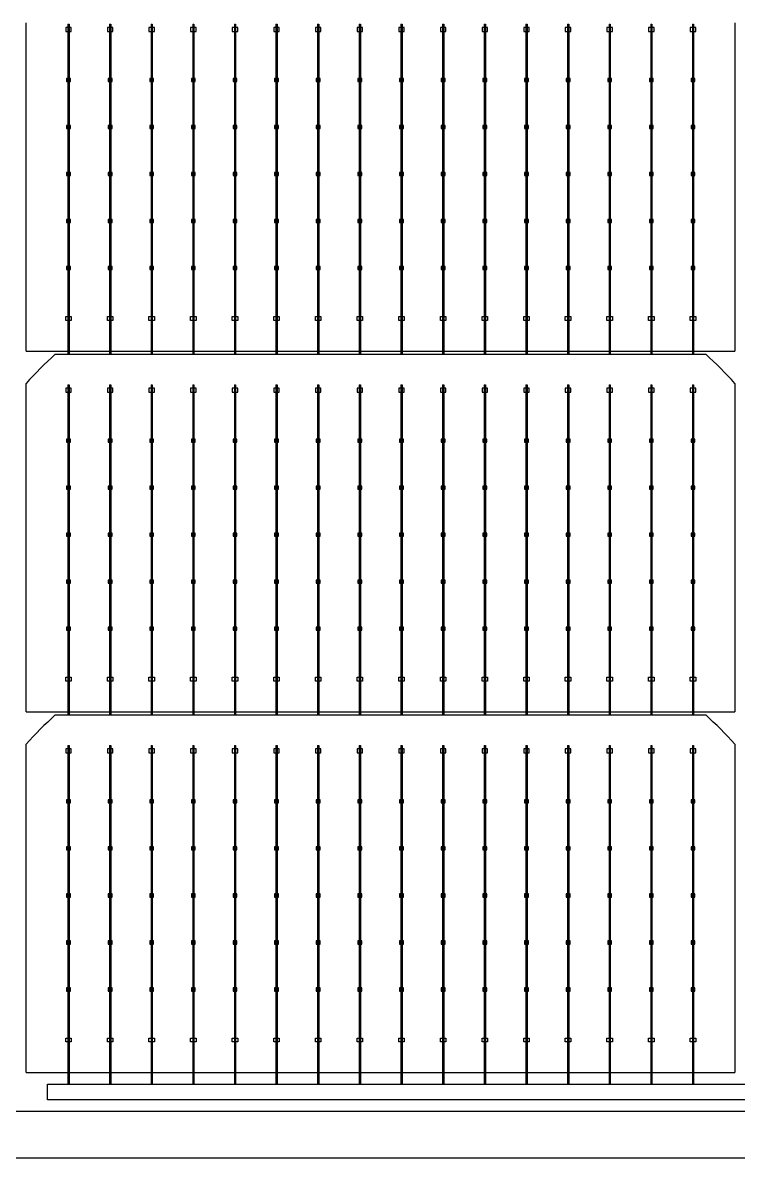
# Model space of a CAD drawing. Header units: millimetres. Extents: x 10297564 to 11610295, y -9287743 to -8409454.
# Drawn here: x 10400729 to 10403294, y -9107605 to -9103535 of the extents above; entities that cross this region are included whole.
import ezdxf

# ---------------------------------------------------------------- set-up
doc = ezdxf.new("R2010")
doc.units = ezdxf.units.MM
doc.header["$LTSCALE"] = 100

msp = doc.modelspace()

# ---------------------------------------------------------------- linework, layer by layer
for p, q in [((10400890.8, -9103540.5), (10400890.8, -9104723.3)), ((10400895.3, -9103540.5), (10400895.3, -9104723.3)), ((10401040, -9103540.5), (10401040, -9104723.3)), ((10401044.5, -9103540.5), (10401044.5, -9104723.3)), ((10401189.3, -9103540.5), (10401189.3, -9104723.3)), ((10401193.8, -9103540.5), (10401193.8, -9104723.3)), ((10401338.5, -9103540.5), (10401338.5, -9104723.3)), ((10401343, -9103540.5), (10401343, -9104723.3)), ((10401487.8, -9103540.5), (10401487.8, -9104723.3)), ((10401492.3, -9103540.5), (10401492.3, -9104723.3)), ((10401637, -9103540.5), (10401637, -9104723.3)), ((10401641.5, -9103540.5), (10401641.5, -9104723.3)), ((10401786.3, -9103540.5), (10401786.3, -9104723.3)), ((10401790.7, -9103540.5), (10401790.7, -9104723.3)), ((10401935.5, -9103540.5), (10401935.5, -9104723.3)), ((10401940, -9103540.5), (10401940, -9104723.3)), ((10402084.8, -9103540.5), (10402084.8, -9104723.3)), ((10402089.2, -9103540.5), (10402089.2, -9104723.3)), ((10402234, -9103540.5), (10402234, -9104723.3)), ((10402238.5, -9103540.5), (10402238.5, -9104723.3)), ((10402383.3, -9103540.5), (10402383.3, -9104723.3)), ((10402387.7, -9103540.5), (10402387.7, -9104723.3)), ((10402532.5, -9103540.5), (10402532.5, -9104723.3)), ((10402537, -9103540.5), (10402537, -9104723.3)), ((10402681.8, -9103540.5), (10402681.8, -9104723.3)), ((10402686.2, -9103540.5), (10402686.2, -9104723.3)), ((10402831, -9103540.5), (10402831, -9104723.3)), ((10402835.5, -9103540.5), (10402835.5, -9104723.3)), ((10402980.3, -9103540.5), (10402980.3, -9104723.3)), ((10402984.7, -9103540.5), (10402984.7, -9104723.3)), ((10403129.5, -9103540.5), (10403129.5, -9104723.3)), ((10403134, -9103540.5), (10403134, -9104723.3)), ((10400741, -9104712.1), (10403282.4, -9104712.1)), ((10400890.8, -9104833.1), (10400890.8, -9106016)), ((10400895.3, -9104833.1), (10400895.3, -9106016)), ((10401040, -9104833.1), (10401040, -9106016)), ((10401044.5, -9104833.1), (10401044.5, -9106016)), ((10401189.3, -9104833.1), (10401189.3, -9106016)), ((10401193.8, -9104833.1), (10401193.8, -9106016)), ((10401338.5, -9104833.1), (10401338.5, -9106016)), ((10401343, -9104833.1), (10401343, -9106016)), ((10401487.8, -9104833.1), (10401487.8, -9106016)), ((10401492.3, -9104833.1), (10401492.3, -9106016)), ((10401637, -9104833.1), (10401637, -9106016)), ((10401641.5, -9104833.1), (10401641.5, -9106016)), ((10401786.3, -9104833.1), (10401786.3, -9106016)), ((10401790.7, -9104833.1), (10401790.7, -9106016)), ((10401935.5, -9104833.1), (10401935.5, -9106016)), ((10401940, -9104833.1), (10401940, -9106016)), ((10402084.8, -9104833.1), (10402084.8, -9106016)), ((10402089.2, -9104833.1), (10402089.2, -9106016)), ((10402234, -9104833.1), (10402234, -9106016)), ((10402238.5, -9104833.1), (10402238.5, -9106016)), ((10402383.3, -9104833.1), (10402383.3, -9106016)), ((10402387.7, -9104833.1), (10402387.7, -9106016)), ((10402532.5, -9104833.1), (10402532.5, -9106016)), ((10402537, -9104833.1), (10402537, -9106016)), ((10402681.8, -9104833.1), (10402681.8, -9106016)), ((10402686.2, -9104833.1), (10402686.2, -9106016)), ((10402831, -9104833.1), (10402831, -9106016)), ((10402835.5, -9104833.1), (10402835.5, -9106016)), ((10402980.3, -9104833.1), (10402980.3, -9106016)), ((10402984.7, -9104833.1), (10402984.7, -9106016)), ((10403129.5, -9104833.1), (10403129.5, -9106016)), ((10403134, -9104833.1), (10403134, -9106016)), ((10400741, -9106004.8), (10403282.4, -9106004.8)), ((10400890.8, -9106125.8), (10400890.8, -9107339.3)), ((10400895.3, -9106125.8), (10400895.3, -9107339.3)), ((10401040, -9106125.8), (10401040, -9107339.3)), ((10401044.5, -9106125.8), (10401044.5, -9107339.3)), ((10401189.3, -9106125.8), (10401189.3, -9107339.3)), ((10401193.8, -9106125.8), (10401193.8, -9107339.3)), ((10401338.5, -9106125.8), (10401338.5, -9107339.3)), ((10401343, -9106125.8), (10401343, -9107339.3)), ((10401487.8, -9106125.8), (10401487.8, -9107339.3)), ((10401492.3, -9106125.8), (10401492.3, -9107339.3)), ((10401637, -9106125.8), (10401637, -9107339.3)), ((10401641.5, -9106125.8), (10401641.5, -9107339.3)), ((10401786.3, -9106125.8), (10401786.3, -9107339.3)), ((10401790.7, -9106125.8), (10401790.7, -9107339.3)), ((10401935.5, -9106125.8), (10401935.5, -9107339.3)), ((10401940, -9106125.8), (10401940, -9107339.3)), ((10402084.8, -9106125.8), (10402084.8, -9107339.3)), ((10402089.2, -9106125.8), (10402089.2, -9107339.3)), ((10402234, -9106125.8), (10402234, -9107339.3)), ((10402238.5, -9106125.8), (10402238.5, -9107339.3)), ((10402383.3, -9106125.8), (10402383.3, -9107339.3)), ((10402387.7, -9106125.8), (10402387.7, -9107339.3)), ((10402532.5, -9106125.8), (10402532.5, -9107339.3)), ((10402537, -9106125.8), (10402537, -9107339.3)), ((10402681.8, -9106125.8), (10402681.8, -9107339.3)), ((10402686.2, -9106125.8), (10402686.2, -9107339.3)), ((10402831, -9106125.8), (10402831, -9107339.3)), ((10402835.5, -9106125.8), (10402835.5, -9107339.3)), ((10402980.3, -9106125.8), (10402980.3, -9107339.3)), ((10402984.7, -9106125.8), (10402984.7, -9107339.3)), ((10403129.5, -9106125.8), (10403129.5, -9107339.3)), ((10403134, -9106125.8), (10403134, -9107339.3)), ((10400741, -9107297.4), (10403282.4, -9107297.4))]:
    msp.add_line(p, q)
for points in [[(10390262.3, -9073235.9), (10406065.8, -9073235.9), (10406065.8, -9107604.7), (10390262.3, -9107604.7)], [(10390429.7, -9073403.3), (10405898.4, -9073403.3), (10405898.4, -9107437.3), (10390429.7, -9107437.3)], [(10400902.8, -9103566.5), (10400902.8, -9103552.6), (10400883.3, -9103552.6), (10400883.3, -9103566.5)], [(10401052, -9103566.5), (10401052, -9103552.6), (10401032.5, -9103552.6), (10401032.5, -9103566.5)], [(10401201.3, -9103566.5), (10401201.3, -9103552.6), (10401181.8, -9103552.6), (10401181.8, -9103566.5)], [(10401350.5, -9103566.5), (10401350.5, -9103552.6), (10401331, -9103552.6), (10401331, -9103566.5)], [(10401499.8, -9103566.5), (10401499.8, -9103552.6), (10401480.3, -9103552.6), (10401480.3, -9103566.5)], [(10401649, -9103566.5), (10401649, -9103552.6), (10401629.5, -9103552.6), (10401629.5, -9103566.5)], [(10401798.3, -9103566.5), (10401798.3, -9103552.6), (10401778.8, -9103552.6), (10401778.8, -9103566.5)], [(10401947.5, -9103566.5), (10401947.5, -9103552.6), (10401928, -9103552.6), (10401928, -9103566.5)], [(10402096.8, -9103566.5), (10402096.8, -9103552.6), (10402077.2, -9103552.6), (10402077.2, -9103566.5)], [(10402246, -9103566.5), (10402246, -9103552.6), (10402226.5, -9103552.6), (10402226.5, -9103566.5)], [(10402395.3, -9103566.5), (10402395.3, -9103552.6), (10402375.7, -9103552.6), (10402375.7, -9103566.5)], [(10402544.5, -9103566.5), (10402544.5, -9103552.6), (10402525, -9103552.6), (10402525, -9103566.5)], [(10402693.8, -9103566.5), (10402693.8, -9103552.6), (10402674.2, -9103552.6), (10402674.2, -9103566.5)], [(10402843, -9103566.5), (10402843, -9103552.6), (10402823.5, -9103552.6), (10402823.5, -9103566.5)], [(10402992.3, -9103566.5), (10402992.3, -9103552.6), (10402972.7, -9103552.6), (10402972.7, -9103566.5)], [(10403141.5, -9103566.5), (10403141.5, -9103552.6), (10403122, -9103552.6), (10403122, -9103566.5)], [(10400886.1, -9103746.1), (10400900, -9103746.1), (10400900, -9103734.9), (10400886.1, -9103734.9)], [(10401035.3, -9103746.1), (10401049.3, -9103746.1), (10401049.3, -9103734.9), (10401035.3, -9103734.9)], [(10401184.6, -9103746.1), (10401198.5, -9103746.1), (10401198.5, -9103734.9), (10401184.6, -9103734.9)], [(10401333.8, -9103746.1), (10401347.7, -9103746.1), (10401347.7, -9103734.9), (10401333.8, -9103734.9)], [(10401483, -9103746.1), (10401497, -9103746.1), (10401497, -9103734.9), (10401483, -9103734.9)], [(10401632.3, -9103746.1), (10401646.2, -9103746.1), (10401646.2, -9103734.9), (10401632.3, -9103734.9)], [(10401781.5, -9103746.1), (10401795.5, -9103746.1), (10401795.5, -9103734.9), (10401781.5, -9103734.9)], [(10401930.8, -9103746.1), (10401944.7, -9103746.1), (10401944.7, -9103734.9), (10401930.8, -9103734.9)], [(10402080, -9103746.1), (10402094, -9103746.1), (10402094, -9103734.9), (10402080, -9103734.9)], [(10402229.3, -9103746.1), (10402243.2, -9103746.1), (10402243.2, -9103734.9), (10402229.3, -9103734.9)], [(10402378.5, -9103746.1), (10402392.5, -9103746.1), (10402392.5, -9103734.9), (10402378.5, -9103734.9)], [(10402527.8, -9103746.1), (10402541.7, -9103746.1), (10402541.7, -9103734.9), (10402527.8, -9103734.9)], [(10402677, -9103746.1), (10402691, -9103746.1), (10402691, -9103734.9), (10402677, -9103734.9)], [(10402826.3, -9103746.1), (10402840.2, -9103746.1), (10402840.2, -9103734.9), (10402826.3, -9103734.9)], [(10402975.5, -9103746.1), (10402989.5, -9103746.1), (10402989.5, -9103734.9), (10402975.5, -9103734.9)], [(10403124.8, -9103746.1), (10403138.7, -9103746.1), (10403138.7, -9103734.9), (10403124.8, -9103734.9)], [(10400886.1, -9103914.5), (10400900, -9103914.5), (10400900, -9103903.4), (10400886.1, -9103903.4)], [(10401035.3, -9103914.5), (10401049.3, -9103914.5), (10401049.3, -9103903.4), (10401035.3, -9103903.4)], [(10401184.6, -9103914.5), (10401198.5, -9103914.5), (10401198.5, -9103903.4), (10401184.6, -9103903.4)], [(10401333.8, -9103914.5), (10401347.7, -9103914.5), (10401347.7, -9103903.4), (10401333.8, -9103903.4)], [(10401483, -9103914.5), (10401497, -9103914.5), (10401497, -9103903.4), (10401483, -9103903.4)], [(10401632.3, -9103914.5), (10401646.2, -9103914.5), (10401646.2, -9103903.4), (10401632.3, -9103903.4)], [(10401781.5, -9103914.5), (10401795.5, -9103914.5), (10401795.5, -9103903.4), (10401781.5, -9103903.4)], [(10401930.8, -9103914.5), (10401944.7, -9103914.5), (10401944.7, -9103903.4), (10401930.8, -9103903.4)], [(10402080, -9103914.5), (10402094, -9103914.5), (10402094, -9103903.4), (10402080, -9103903.4)], [(10402229.3, -9103914.5), (10402243.2, -9103914.5), (10402243.2, -9103903.4), (10402229.3, -9103903.4)], [(10402378.5, -9103914.5), (10402392.5, -9103914.5), (10402392.5, -9103903.4), (10402378.5, -9103903.4)], [(10402527.8, -9103914.5), (10402541.7, -9103914.5), (10402541.7, -9103903.4), (10402527.8, -9103903.4)], [(10402677, -9103914.5), (10402691, -9103914.5), (10402691, -9103903.4), (10402677, -9103903.4)], [(10402826.3, -9103914.5), (10402840.2, -9103914.5), (10402840.2, -9103903.4), (10402826.3, -9103903.4)], [(10402975.5, -9103914.5), (10402989.5, -9103914.5), (10402989.5, -9103903.4), (10402975.5, -9103903.4)], [(10403124.8, -9103914.5), (10403138.7, -9103914.5), (10403138.7, -9103903.4), (10403124.8, -9103903.4)], [(10400886.1, -9104083), (10400900, -9104083), (10400900, -9104071.9), (10400886.1, -9104071.9)], [(10401035.3, -9104083), (10401049.3, -9104083), (10401049.3, -9104071.9), (10401035.3, -9104071.9)], [(10401184.6, -9104083), (10401198.5, -9104083), (10401198.5, -9104071.9), (10401184.6, -9104071.9)], [(10401333.8, -9104083), (10401347.7, -9104083), (10401347.7, -9104071.9), (10401333.8, -9104071.9)], [(10401483, -9104083), (10401497, -9104083), (10401497, -9104071.9), (10401483, -9104071.9)], [(10401632.3, -9104083), (10401646.2, -9104083), (10401646.2, -9104071.9), (10401632.3, -9104071.9)], [(10401781.5, -9104083), (10401795.5, -9104083), (10401795.5, -9104071.9), (10401781.5, -9104071.9)], [(10401930.8, -9104083), (10401944.7, -9104083), (10401944.7, -9104071.9), (10401930.8, -9104071.9)], [(10402080, -9104083), (10402094, -9104083), (10402094, -9104071.9), (10402080, -9104071.9)], [(10402229.3, -9104083), (10402243.2, -9104083), (10402243.2, -9104071.9), (10402229.3, -9104071.9)], [(10402378.5, -9104083), (10402392.5, -9104083), (10402392.5, -9104071.9), (10402378.5, -9104071.9)], [(10402527.8, -9104083), (10402541.7, -9104083), (10402541.7, -9104071.9), (10402527.8, -9104071.9)], [(10402677, -9104083), (10402691, -9104083), (10402691, -9104071.9), (10402677, -9104071.9)], [(10402826.3, -9104083), (10402840.2, -9104083), (10402840.2, -9104071.9), (10402826.3, -9104071.9)], [(10402975.5, -9104083), (10402989.5, -9104083), (10402989.5, -9104071.9), (10402975.5, -9104071.9)], [(10403124.8, -9104083), (10403138.7, -9104083), (10403138.7, -9104071.9), (10403124.8, -9104071.9)], [(10400886.1, -9104251.5), (10400900, -9104251.5), (10400900, -9104240.4), (10400886.1, -9104240.4)], [(10401035.3, -9104251.5), (10401049.3, -9104251.5), (10401049.3, -9104240.4), (10401035.3, -9104240.4)], [(10401184.6, -9104251.5), (10401198.5, -9104251.5), (10401198.5, -9104240.4), (10401184.6, -9104240.4)], [(10401333.8, -9104251.5), (10401347.7, -9104251.5), (10401347.7, -9104240.4), (10401333.8, -9104240.4)], [(10401483, -9104251.5), (10401497, -9104251.5), (10401497, -9104240.4), (10401483, -9104240.4)], [(10401632.3, -9104251.5), (10401646.2, -9104251.5), (10401646.2, -9104240.4), (10401632.3, -9104240.4)], [(10401781.5, -9104251.5), (10401795.5, -9104251.5), (10401795.5, -9104240.4), (10401781.5, -9104240.4)], [(10401930.8, -9104251.5), (10401944.7, -9104251.5), (10401944.7, -9104240.4), (10401930.8, -9104240.4)], [(10402080, -9104251.5), (10402094, -9104251.5), (10402094, -9104240.4), (10402080, -9104240.4)], [(10402229.3, -9104251.5), (10402243.2, -9104251.5), (10402243.2, -9104240.4), (10402229.3, -9104240.4)], [(10402378.5, -9104251.5), (10402392.5, -9104251.5), (10402392.5, -9104240.4), (10402378.5, -9104240.4)], [(10402527.8, -9104251.5), (10402541.7, -9104251.5), (10402541.7, -9104240.4), (10402527.8, -9104240.4)], [(10402677, -9104251.5), (10402691, -9104251.5), (10402691, -9104240.4), (10402677, -9104240.4)], [(10402826.3, -9104251.5), (10402840.2, -9104251.5), (10402840.2, -9104240.4), (10402826.3, -9104240.4)], [(10402975.5, -9104251.5), (10402989.5, -9104251.5), (10402989.5, -9104240.4), (10402975.5, -9104240.4)], [(10403124.8, -9104251.5), (10403138.7, -9104251.5), (10403138.7, -9104240.4), (10403124.8, -9104240.4)], [(10400886.1, -9104420), (10400900, -9104420), (10400900, -9104408.9), (10400886.1, -9104408.9)], [(10401035.3, -9104420), (10401049.3, -9104420), (10401049.3, -9104408.9), (10401035.3, -9104408.9)], [(10401184.6, -9104420), (10401198.5, -9104420), (10401198.5, -9104408.9), (10401184.6, -9104408.9)], [(10401333.8, -9104420), (10401347.7, -9104420), (10401347.7, -9104408.9), (10401333.8, -9104408.9)], [(10401483, -9104420), (10401497, -9104420), (10401497, -9104408.9), (10401483, -9104408.9)], [(10401632.3, -9104420), (10401646.2, -9104420), (10401646.2, -9104408.9), (10401632.3, -9104408.9)], [(10401781.5, -9104420), (10401795.5, -9104420), (10401795.5, -9104408.9), (10401781.5, -9104408.9)], [(10401930.8, -9104420), (10401944.7, -9104420), (10401944.7, -9104408.9), (10401930.8, -9104408.9)], [(10402080, -9104420), (10402094, -9104420), (10402094, -9104408.9), (10402080, -9104408.9)], [(10402229.3, -9104420), (10402243.2, -9104420), (10402243.2, -9104408.9), (10402229.3, -9104408.9)], [(10402378.5, -9104420), (10402392.5, -9104420), (10402392.5, -9104408.9), (10402378.5, -9104408.9)], [(10402527.8, -9104420), (10402541.7, -9104420), (10402541.7, -9104408.9), (10402527.8, -9104408.9)], [(10402677, -9104420), (10402691, -9104420), (10402691, -9104408.9), (10402677, -9104408.9)], [(10402826.3, -9104420), (10402840.2, -9104420), (10402840.2, -9104408.9), (10402826.3, -9104408.9)], [(10402975.5, -9104420), (10402989.5, -9104420), (10402989.5, -9104408.9), (10402975.5, -9104408.9)], [(10403124.8, -9104420), (10403138.7, -9104420), (10403138.7, -9104408.9), (10403124.8, -9104408.9)], [(10400902.8, -9104588.4), (10400902.8, -9104602.3), (10400883.3, -9104602.3), (10400883.3, -9104588.4)], [(10401052, -9104588.4), (10401052, -9104602.3), (10401032.5, -9104602.3), (10401032.5, -9104588.4)], [(10401201.3, -9104588.4), (10401201.3, -9104602.3), (10401181.8, -9104602.3), (10401181.8, -9104588.4)], [(10401350.5, -9104588.4), (10401350.5, -9104602.3), (10401331, -9104602.3), (10401331, -9104588.4)], [(10401499.8, -9104588.4), (10401499.8, -9104602.3), (10401480.3, -9104602.3), (10401480.3, -9104588.4)], [(10401649, -9104588.4), (10401649, -9104602.3), (10401629.5, -9104602.3), (10401629.5, -9104588.4)], [(10401798.3, -9104588.4), (10401798.3, -9104602.3), (10401778.8, -9104602.3), (10401778.8, -9104588.4)], [(10401947.5, -9104588.4), (10401947.5, -9104602.3), (10401928, -9104602.3), (10401928, -9104588.4)], [(10402096.8, -9104588.4), (10402096.8, -9104602.3), (10402077.2, -9104602.3), (10402077.2, -9104588.4)], [(10402246, -9104588.4), (10402246, -9104602.3), (10402226.5, -9104602.3), (10402226.5, -9104588.4)], [(10402395.3, -9104588.4), (10402395.3, -9104602.3), (10402375.7, -9104602.3), (10402375.7, -9104588.4)], [(10402544.5, -9104588.4), (10402544.5, -9104602.3), (10402525, -9104602.3), (10402525, -9104588.4)], [(10402693.8, -9104588.4), (10402693.8, -9104602.3), (10402674.2, -9104602.3), (10402674.2, -9104588.4)], [(10402843, -9104588.4), (10402843, -9104602.3), (10402823.5, -9104602.3), (10402823.5, -9104588.4)], [(10402992.3, -9104588.4), (10402992.3, -9104602.3), (10402972.7, -9104602.3), (10402972.7, -9104588.4)], [(10403141.5, -9104588.4), (10403141.5, -9104602.3), (10403122, -9104602.3), (10403122, -9104588.4)], [(10400902.8, -9104859.2), (10400902.8, -9104845.3), (10400883.3, -9104845.3), (10400883.3, -9104859.2)], [(10401052, -9104859.2), (10401052, -9104845.3), (10401032.5, -9104845.3), (10401032.5, -9104859.2)], [(10401201.3, -9104859.2), (10401201.3, -9104845.3), (10401181.8, -9104845.3), (10401181.8, -9104859.2)], [(10401350.5, -9104859.2), (10401350.5, -9104845.3), (10401331, -9104845.3), (10401331, -9104859.2)], [(10401499.8, -9104859.2), (10401499.8, -9104845.3), (10401480.3, -9104845.3), (10401480.3, -9104859.2)], [(10401649, -9104859.2), (10401649, -9104845.3), (10401629.5, -9104845.3), (10401629.5, -9104859.2)], [(10401798.3, -9104859.2), (10401798.3, -9104845.3), (10401778.8, -9104845.3), (10401778.8, -9104859.2)], [(10401947.5, -9104859.2), (10401947.5, -9104845.3), (10401928, -9104845.3), (10401928, -9104859.2)], [(10402096.8, -9104859.2), (10402096.8, -9104845.3), (10402077.2, -9104845.3), (10402077.2, -9104859.2)], [(10402246, -9104859.2), (10402246, -9104845.3), (10402226.5, -9104845.3), (10402226.5, -9104859.2)], [(10402395.3, -9104859.2), (10402395.3, -9104845.3), (10402375.7, -9104845.3), (10402375.7, -9104859.2)], [(10402544.5, -9104859.2), (10402544.5, -9104845.3), (10402525, -9104845.3), (10402525, -9104859.2)], [(10402693.8, -9104859.2), (10402693.8, -9104845.3), (10402674.2, -9104845.3), (10402674.2, -9104859.2)], [(10402843, -9104859.2), (10402843, -9104845.3), (10402823.5, -9104845.3), (10402823.5, -9104859.2)], [(10402992.3, -9104859.2), (10402992.3, -9104845.3), (10402972.7, -9104845.3), (10402972.7, -9104859.2)], [(10403141.5, -9104859.2), (10403141.5, -9104845.3), (10403122, -9104845.3), (10403122, -9104859.2)], [(10400886.1, -9105038.7), (10400900, -9105038.7), (10400900, -9105027.6), (10400886.1, -9105027.6)], [(10401035.3, -9105038.7), (10401049.3, -9105038.7), (10401049.3, -9105027.6), (10401035.3, -9105027.6)], [(10401184.6, -9105038.7), (10401198.5, -9105038.7), (10401198.5, -9105027.6), (10401184.6, -9105027.6)], [(10401333.8, -9105038.7), (10401347.7, -9105038.7), (10401347.7, -9105027.6), (10401333.8, -9105027.6)], [(10401483, -9105038.7), (10401497, -9105038.7), (10401497, -9105027.6), (10401483, -9105027.6)], [(10401632.3, -9105038.7), (10401646.2, -9105038.7), (10401646.2, -9105027.6), (10401632.3, -9105027.6)], [(10401781.5, -9105038.7), (10401795.5, -9105038.7), (10401795.5, -9105027.6), (10401781.5, -9105027.6)], [(10401930.8, -9105038.7), (10401944.7, -9105038.7), (10401944.7, -9105027.6), (10401930.8, -9105027.6)], [(10402080, -9105038.7), (10402094, -9105038.7), (10402094, -9105027.6), (10402080, -9105027.6)], [(10402229.3, -9105038.7), (10402243.2, -9105038.7), (10402243.2, -9105027.6), (10402229.3, -9105027.6)], [(10402378.5, -9105038.7), (10402392.5, -9105038.7), (10402392.5, -9105027.6), (10402378.5, -9105027.6)], [(10402527.8, -9105038.7), (10402541.7, -9105038.7), (10402541.7, -9105027.6), (10402527.8, -9105027.6)], [(10402677, -9105038.7), (10402691, -9105038.7), (10402691, -9105027.6), (10402677, -9105027.6)], [(10402826.3, -9105038.7), (10402840.2, -9105038.7), (10402840.2, -9105027.6), (10402826.3, -9105027.6)], [(10402975.5, -9105038.7), (10402989.5, -9105038.7), (10402989.5, -9105027.6), (10402975.5, -9105027.6)], [(10403124.8, -9105038.7), (10403138.7, -9105038.7), (10403138.7, -9105027.6), (10403124.8, -9105027.6)], [(10400886.1, -9105207.2), (10400900, -9105207.2), (10400900, -9105196.1), (10400886.1, -9105196.1)], [(10401035.3, -9105207.2), (10401049.3, -9105207.2), (10401049.3, -9105196.1), (10401035.3, -9105196.1)], [(10401184.6, -9105207.2), (10401198.5, -9105207.2), (10401198.5, -9105196.1), (10401184.6, -9105196.1)], [(10401333.8, -9105207.2), (10401347.7, -9105207.2), (10401347.7, -9105196.1), (10401333.8, -9105196.1)], [(10401483, -9105207.2), (10401497, -9105207.2), (10401497, -9105196.1), (10401483, -9105196.1)], [(10401632.3, -9105207.2), (10401646.2, -9105207.2), (10401646.2, -9105196.1), (10401632.3, -9105196.1)], [(10401781.5, -9105207.2), (10401795.5, -9105207.2), (10401795.5, -9105196.1), (10401781.5, -9105196.1)], [(10401930.8, -9105207.2), (10401944.7, -9105207.2), (10401944.7, -9105196.1), (10401930.8, -9105196.1)], [(10402080, -9105207.2), (10402094, -9105207.2), (10402094, -9105196.1), (10402080, -9105196.1)], [(10402229.3, -9105207.2), (10402243.2, -9105207.2), (10402243.2, -9105196.1), (10402229.3, -9105196.1)], [(10402378.5, -9105207.2), (10402392.5, -9105207.2), (10402392.5, -9105196.1), (10402378.5, -9105196.1)], [(10402527.8, -9105207.2), (10402541.7, -9105207.2), (10402541.7, -9105196.1), (10402527.8, -9105196.1)], [(10402677, -9105207.2), (10402691, -9105207.2), (10402691, -9105196.1), (10402677, -9105196.1)], [(10402826.3, -9105207.2), (10402840.2, -9105207.2), (10402840.2, -9105196.1), (10402826.3, -9105196.1)], [(10402975.5, -9105207.2), (10402989.5, -9105207.2), (10402989.5, -9105196.1), (10402975.5, -9105196.1)], [(10403124.8, -9105207.2), (10403138.7, -9105207.2), (10403138.7, -9105196.1), (10403124.8, -9105196.1)], [(10400886.1, -9105375.7), (10400900, -9105375.7), (10400900, -9105364.6), (10400886.1, -9105364.6)], [(10401035.3, -9105375.7), (10401049.3, -9105375.7), (10401049.3, -9105364.6), (10401035.3, -9105364.6)], [(10401184.6, -9105375.7), (10401198.5, -9105375.7), (10401198.5, -9105364.6), (10401184.6, -9105364.6)], [(10401333.8, -9105375.7), (10401347.7, -9105375.7), (10401347.7, -9105364.6), (10401333.8, -9105364.6)], [(10401483, -9105375.7), (10401497, -9105375.7), (10401497, -9105364.6), (10401483, -9105364.6)], [(10401632.3, -9105375.7), (10401646.2, -9105375.7), (10401646.2, -9105364.6), (10401632.3, -9105364.6)], [(10401781.5, -9105375.7), (10401795.5, -9105375.7), (10401795.5, -9105364.6), (10401781.5, -9105364.6)], [(10401930.8, -9105375.7), (10401944.7, -9105375.7), (10401944.7, -9105364.6), (10401930.8, -9105364.6)], [(10402080, -9105375.7), (10402094, -9105375.7), (10402094, -9105364.6), (10402080, -9105364.6)], [(10402229.3, -9105375.7), (10402243.2, -9105375.7), (10402243.2, -9105364.6), (10402229.3, -9105364.6)], [(10402378.5, -9105375.7), (10402392.5, -9105375.7), (10402392.5, -9105364.6), (10402378.5, -9105364.6)], [(10402527.8, -9105375.7), (10402541.7, -9105375.7), (10402541.7, -9105364.6), (10402527.8, -9105364.6)], [(10402677, -9105375.7), (10402691, -9105375.7), (10402691, -9105364.6), (10402677, -9105364.6)], [(10402826.3, -9105375.7), (10402840.2, -9105375.7), (10402840.2, -9105364.6), (10402826.3, -9105364.6)], [(10402975.5, -9105375.7), (10402989.5, -9105375.7), (10402989.5, -9105364.6), (10402975.5, -9105364.6)], [(10403124.8, -9105375.7), (10403138.7, -9105375.7), (10403138.7, -9105364.6), (10403124.8, -9105364.6)], [(10400886.1, -9105544.2), (10400900, -9105544.2), (10400900, -9105533), (10400886.1, -9105533)], [(10401035.3, -9105544.2), (10401049.3, -9105544.2), (10401049.3, -9105533), (10401035.3, -9105533)], [(10401184.6, -9105544.2), (10401198.5, -9105544.2), (10401198.5, -9105533), (10401184.6, -9105533)], [(10401333.8, -9105544.2), (10401347.7, -9105544.2), (10401347.7, -9105533), (10401333.8, -9105533)], [(10401483, -9105544.2), (10401497, -9105544.2), (10401497, -9105533), (10401483, -9105533)], [(10401632.3, -9105544.2), (10401646.2, -9105544.2), (10401646.2, -9105533), (10401632.3, -9105533)], [(10401781.5, -9105544.2), (10401795.5, -9105544.2), (10401795.5, -9105533), (10401781.5, -9105533)], [(10401930.8, -9105544.2), (10401944.7, -9105544.2), (10401944.7, -9105533), (10401930.8, -9105533)], [(10402080, -9105544.2), (10402094, -9105544.2), (10402094, -9105533), (10402080, -9105533)], [(10402229.3, -9105544.2), (10402243.2, -9105544.2), (10402243.2, -9105533), (10402229.3, -9105533)], [(10402378.5, -9105544.2), (10402392.5, -9105544.2), (10402392.5, -9105533), (10402378.5, -9105533)], [(10402527.8, -9105544.2), (10402541.7, -9105544.2), (10402541.7, -9105533), (10402527.8, -9105533)], [(10402677, -9105544.2), (10402691, -9105544.2), (10402691, -9105533), (10402677, -9105533)], [(10402826.3, -9105544.2), (10402840.2, -9105544.2), (10402840.2, -9105533), (10402826.3, -9105533)], [(10402975.5, -9105544.2), (10402989.5, -9105544.2), (10402989.5, -9105533), (10402975.5, -9105533)], [(10403124.8, -9105544.2), (10403138.7, -9105544.2), (10403138.7, -9105533), (10403124.8, -9105533)], [(10400886.1, -9105712.7), (10400900, -9105712.7), (10400900, -9105701.5), (10400886.1, -9105701.5)], [(10401035.3, -9105712.7), (10401049.3, -9105712.7), (10401049.3, -9105701.5), (10401035.3, -9105701.5)], [(10401184.6, -9105712.7), (10401198.5, -9105712.7), (10401198.5, -9105701.5), (10401184.6, -9105701.5)], [(10401333.8, -9105712.7), (10401347.7, -9105712.7), (10401347.7, -9105701.5), (10401333.8, -9105701.5)], [(10401483, -9105712.7), (10401497, -9105712.7), (10401497, -9105701.5), (10401483, -9105701.5)], [(10401632.3, -9105712.7), (10401646.2, -9105712.7), (10401646.2, -9105701.5), (10401632.3, -9105701.5)], [(10401781.5, -9105712.7), (10401795.5, -9105712.7), (10401795.5, -9105701.5), (10401781.5, -9105701.5)], [(10401930.8, -9105712.7), (10401944.7, -9105712.7), (10401944.7, -9105701.5), (10401930.8, -9105701.5)], [(10402080, -9105712.7), (10402094, -9105712.7), (10402094, -9105701.5), (10402080, -9105701.5)], [(10402229.3, -9105712.7), (10402243.2, -9105712.7), (10402243.2, -9105701.5), (10402229.3, -9105701.5)], [(10402378.5, -9105712.7), (10402392.5, -9105712.7), (10402392.5, -9105701.5), (10402378.5, -9105701.5)], [(10402527.8, -9105712.7), (10402541.7, -9105712.7), (10402541.7, -9105701.5), (10402527.8, -9105701.5)], [(10402677, -9105712.7), (10402691, -9105712.7), (10402691, -9105701.5), (10402677, -9105701.5)], [(10402826.3, -9105712.7), (10402840.2, -9105712.7), (10402840.2, -9105701.5), (10402826.3, -9105701.5)], [(10402975.5, -9105712.7), (10402989.5, -9105712.7), (10402989.5, -9105701.5), (10402975.5, -9105701.5)], [(10403124.8, -9105712.7), (10403138.7, -9105712.7), (10403138.7, -9105701.5), (10403124.8, -9105701.5)], [(10400902.8, -9105881.1), (10400902.8, -9105895), (10400883.3, -9105895), (10400883.3, -9105881.1)], [(10401052, -9105881.1), (10401052, -9105895), (10401032.5, -9105895), (10401032.5, -9105881.1)], [(10401201.3, -9105881.1), (10401201.3, -9105895), (10401181.8, -9105895), (10401181.8, -9105881.1)], [(10401350.5, -9105881.1), (10401350.5, -9105895), (10401331, -9105895), (10401331, -9105881.1)], [(10401499.8, -9105881.1), (10401499.8, -9105895), (10401480.3, -9105895), (10401480.3, -9105881.1)], [(10401649, -9105881.1), (10401649, -9105895), (10401629.5, -9105895), (10401629.5, -9105881.1)], [(10401798.3, -9105881.1), (10401798.3, -9105895), (10401778.8, -9105895), (10401778.8, -9105881.1)], [(10401947.5, -9105881.1), (10401947.5, -9105895), (10401928, -9105895), (10401928, -9105881.1)], [(10402096.8, -9105881.1), (10402096.8, -9105895), (10402077.2, -9105895), (10402077.2, -9105881.1)], [(10402246, -9105881.1), (10402246, -9105895), (10402226.5, -9105895), (10402226.5, -9105881.1)], [(10402395.3, -9105881.1), (10402395.3, -9105895), (10402375.7, -9105895), (10402375.7, -9105881.1)], [(10402544.5, -9105881.1), (10402544.5, -9105895), (10402525, -9105895), (10402525, -9105881.1)], [(10402693.8, -9105881.1), (10402693.8, -9105895), (10402674.2, -9105895), (10402674.2, -9105881.1)], [(10402843, -9105881.1), (10402843, -9105895), (10402823.5, -9105895), (10402823.5, -9105881.1)], [(10402992.3, -9105881.1), (10402992.3, -9105895), (10402972.7, -9105895), (10402972.7, -9105881.1)], [(10403141.5, -9105881.1), (10403141.5, -9105895), (10403122, -9105895), (10403122, -9105881.1)], [(10400902.8, -9106151.9), (10400902.8, -9106137.9), (10400883.3, -9106137.9), (10400883.3, -9106151.9)], [(10401052, -9106151.9), (10401052, -9106137.9), (10401032.5, -9106137.9), (10401032.5, -9106151.9)], [(10401201.3, -9106151.9), (10401201.3, -9106137.9), (10401181.8, -9106137.9), (10401181.8, -9106151.9)], [(10401350.5, -9106151.9), (10401350.5, -9106137.9), (10401331, -9106137.9), (10401331, -9106151.9)], [(10401499.8, -9106151.9), (10401499.8, -9106137.9), (10401480.3, -9106137.9), (10401480.3, -9106151.9)], [(10401649, -9106151.9), (10401649, -9106137.9), (10401629.5, -9106137.9), (10401629.5, -9106151.9)], [(10401798.3, -9106151.9), (10401798.3, -9106137.9), (10401778.8, -9106137.9), (10401778.8, -9106151.9)], [(10401947.5, -9106151.9), (10401947.5, -9106137.9), (10401928, -9106137.9), (10401928, -9106151.9)], [(10402096.8, -9106151.9), (10402096.8, -9106137.9), (10402077.2, -9106137.9), (10402077.2, -9106151.9)], [(10402246, -9106151.9), (10402246, -9106137.9), (10402226.5, -9106137.9), (10402226.5, -9106151.9)], [(10402395.3, -9106151.9), (10402395.3, -9106137.9), (10402375.7, -9106137.9), (10402375.7, -9106151.9)], [(10402544.5, -9106151.9), (10402544.5, -9106137.9), (10402525, -9106137.9), (10402525, -9106151.9)], [(10402693.8, -9106151.9), (10402693.8, -9106137.9), (10402674.2, -9106137.9), (10402674.2, -9106151.9)], [(10402843, -9106151.9), (10402843, -9106137.9), (10402823.5, -9106137.9), (10402823.5, -9106151.9)], [(10402992.3, -9106151.9), (10402992.3, -9106137.9), (10402972.7, -9106137.9), (10402972.7, -9106151.9)], [(10403141.5, -9106151.9), (10403141.5, -9106137.9), (10403122, -9106137.9), (10403122, -9106151.9)], [(10400886.1, -9106331.4), (10400900, -9106331.4), (10400900, -9106320.2), (10400886.1, -9106320.2)], [(10401035.3, -9106331.4), (10401049.3, -9106331.4), (10401049.3, -9106320.2), (10401035.3, -9106320.2)], [(10401184.6, -9106331.4), (10401198.5, -9106331.4), (10401198.5, -9106320.2), (10401184.6, -9106320.2)], [(10401333.8, -9106331.4), (10401347.7, -9106331.4), (10401347.7, -9106320.2), (10401333.8, -9106320.2)], [(10401483, -9106331.4), (10401497, -9106331.4), (10401497, -9106320.2), (10401483, -9106320.2)], [(10401632.3, -9106331.4), (10401646.2, -9106331.4), (10401646.2, -9106320.2), (10401632.3, -9106320.2)], [(10401781.5, -9106331.4), (10401795.5, -9106331.4), (10401795.5, -9106320.2), (10401781.5, -9106320.2)], [(10401930.8, -9106331.4), (10401944.7, -9106331.4), (10401944.7, -9106320.2), (10401930.8, -9106320.2)], [(10402080, -9106331.4), (10402094, -9106331.4), (10402094, -9106320.2), (10402080, -9106320.2)], [(10402229.3, -9106331.4), (10402243.2, -9106331.4), (10402243.2, -9106320.2), (10402229.3, -9106320.2)], [(10402378.5, -9106331.4), (10402392.5, -9106331.4), (10402392.5, -9106320.2), (10402378.5, -9106320.2)], [(10402527.8, -9106331.4), (10402541.7, -9106331.4), (10402541.7, -9106320.2), (10402527.8, -9106320.2)], [(10402677, -9106331.4), (10402691, -9106331.4), (10402691, -9106320.2), (10402677, -9106320.2)], [(10402826.3, -9106331.4), (10402840.2, -9106331.4), (10402840.2, -9106320.2), (10402826.3, -9106320.2)], [(10402975.5, -9106331.4), (10402989.5, -9106331.4), (10402989.5, -9106320.2), (10402975.5, -9106320.2)], [(10403124.8, -9106331.4), (10403138.7, -9106331.4), (10403138.7, -9106320.2), (10403124.8, -9106320.2)], [(10400886.1, -9106499.9), (10400900, -9106499.9), (10400900, -9106488.7), (10400886.1, -9106488.7)], [(10401035.3, -9106499.9), (10401049.3, -9106499.9), (10401049.3, -9106488.7), (10401035.3, -9106488.7)], [(10401184.6, -9106499.9), (10401198.5, -9106499.9), (10401198.5, -9106488.7), (10401184.6, -9106488.7)], [(10401333.8, -9106499.9), (10401347.7, -9106499.9), (10401347.7, -9106488.7), (10401333.8, -9106488.7)], [(10401483, -9106499.9), (10401497, -9106499.9), (10401497, -9106488.7), (10401483, -9106488.7)], [(10401632.3, -9106499.9), (10401646.2, -9106499.9), (10401646.2, -9106488.7), (10401632.3, -9106488.7)], [(10401781.5, -9106499.9), (10401795.5, -9106499.9), (10401795.5, -9106488.7), (10401781.5, -9106488.7)], [(10401930.8, -9106499.9), (10401944.7, -9106499.9), (10401944.7, -9106488.7), (10401930.8, -9106488.7)], [(10402080, -9106499.9), (10402094, -9106499.9), (10402094, -9106488.7), (10402080, -9106488.7)], [(10402229.3, -9106499.9), (10402243.2, -9106499.9), (10402243.2, -9106488.7), (10402229.3, -9106488.7)], [(10402378.5, -9106499.9), (10402392.5, -9106499.9), (10402392.5, -9106488.7), (10402378.5, -9106488.7)], [(10402527.8, -9106499.9), (10402541.7, -9106499.9), (10402541.7, -9106488.7), (10402527.8, -9106488.7)], [(10402677, -9106499.9), (10402691, -9106499.9), (10402691, -9106488.7), (10402677, -9106488.7)], [(10402826.3, -9106499.9), (10402840.2, -9106499.9), (10402840.2, -9106488.7), (10402826.3, -9106488.7)], [(10402975.5, -9106499.9), (10402989.5, -9106499.9), (10402989.5, -9106488.7), (10402975.5, -9106488.7)], [(10403124.8, -9106499.9), (10403138.7, -9106499.9), (10403138.7, -9106488.7), (10403124.8, -9106488.7)], [(10400886.1, -9106668.4), (10400900, -9106668.4), (10400900, -9106657.2), (10400886.1, -9106657.2)], [(10401035.3, -9106668.4), (10401049.3, -9106668.4), (10401049.3, -9106657.2), (10401035.3, -9106657.2)], [(10401184.6, -9106668.4), (10401198.5, -9106668.4), (10401198.5, -9106657.2), (10401184.6, -9106657.2)], [(10401333.8, -9106668.4), (10401347.7, -9106668.4), (10401347.7, -9106657.2), (10401333.8, -9106657.2)], [(10401483, -9106668.4), (10401497, -9106668.4), (10401497, -9106657.2), (10401483, -9106657.2)], [(10401632.3, -9106668.4), (10401646.2, -9106668.4), (10401646.2, -9106657.2), (10401632.3, -9106657.2)], [(10401781.5, -9106668.4), (10401795.5, -9106668.4), (10401795.5, -9106657.2), (10401781.5, -9106657.2)], [(10401930.8, -9106668.4), (10401944.7, -9106668.4), (10401944.7, -9106657.2), (10401930.8, -9106657.2)], [(10402080, -9106668.4), (10402094, -9106668.4), (10402094, -9106657.2), (10402080, -9106657.2)], [(10402229.3, -9106668.4), (10402243.2, -9106668.4), (10402243.2, -9106657.2), (10402229.3, -9106657.2)], [(10402378.5, -9106668.4), (10402392.5, -9106668.4), (10402392.5, -9106657.2), (10402378.5, -9106657.2)], [(10402527.8, -9106668.4), (10402541.7, -9106668.4), (10402541.7, -9106657.2), (10402527.8, -9106657.2)], [(10402677, -9106668.4), (10402691, -9106668.4), (10402691, -9106657.2), (10402677, -9106657.2)], [(10402826.3, -9106668.4), (10402840.2, -9106668.4), (10402840.2, -9106657.2), (10402826.3, -9106657.2)], [(10402975.5, -9106668.4), (10402989.5, -9106668.4), (10402989.5, -9106657.2), (10402975.5, -9106657.2)], [(10403124.8, -9106668.4), (10403138.7, -9106668.4), (10403138.7, -9106657.2), (10403124.8, -9106657.2)], [(10400886.1, -9106836.9), (10400900, -9106836.9), (10400900, -9106825.7), (10400886.1, -9106825.7)], [(10401035.3, -9106836.9), (10401049.3, -9106836.9), (10401049.3, -9106825.7), (10401035.3, -9106825.7)], [(10401184.6, -9106836.9), (10401198.5, -9106836.9), (10401198.5, -9106825.7), (10401184.6, -9106825.7)], [(10401333.8, -9106836.9), (10401347.7, -9106836.9), (10401347.7, -9106825.7), (10401333.8, -9106825.7)], [(10401483, -9106836.9), (10401497, -9106836.9), (10401497, -9106825.7), (10401483, -9106825.7)], [(10401632.3, -9106836.9), (10401646.2, -9106836.9), (10401646.2, -9106825.7), (10401632.3, -9106825.7)], [(10401781.5, -9106836.9), (10401795.5, -9106836.9), (10401795.5, -9106825.7), (10401781.5, -9106825.7)], [(10401930.8, -9106836.9), (10401944.7, -9106836.9), (10401944.7, -9106825.7), (10401930.8, -9106825.7)], [(10402080, -9106836.9), (10402094, -9106836.9), (10402094, -9106825.7), (10402080, -9106825.7)], [(10402229.3, -9106836.9), (10402243.2, -9106836.9), (10402243.2, -9106825.7), (10402229.3, -9106825.7)], [(10402378.5, -9106836.9), (10402392.5, -9106836.9), (10402392.5, -9106825.7), (10402378.5, -9106825.7)], [(10402527.8, -9106836.9), (10402541.7, -9106836.9), (10402541.7, -9106825.7), (10402527.8, -9106825.7)], [(10402677, -9106836.9), (10402691, -9106836.9), (10402691, -9106825.7), (10402677, -9106825.7)], [(10402826.3, -9106836.9), (10402840.2, -9106836.9), (10402840.2, -9106825.7), (10402826.3, -9106825.7)], [(10402975.5, -9106836.9), (10402989.5, -9106836.9), (10402989.5, -9106825.7), (10402975.5, -9106825.7)], [(10403124.8, -9106836.9), (10403138.7, -9106836.9), (10403138.7, -9106825.7), (10403124.8, -9106825.7)], [(10400886.1, -9107005.4), (10400900, -9107005.4), (10400900, -9106994.2), (10400886.1, -9106994.2)], [(10401035.3, -9107005.4), (10401049.3, -9107005.4), (10401049.3, -9106994.2), (10401035.3, -9106994.2)], [(10401184.6, -9107005.4), (10401198.5, -9107005.4), (10401198.5, -9106994.2), (10401184.6, -9106994.2)], [(10401333.8, -9107005.4), (10401347.7, -9107005.4), (10401347.7, -9106994.2), (10401333.8, -9106994.2)], [(10401483, -9107005.4), (10401497, -9107005.4), (10401497, -9106994.2), (10401483, -9106994.2)], [(10401632.3, -9107005.4), (10401646.2, -9107005.4), (10401646.2, -9106994.2), (10401632.3, -9106994.2)], [(10401781.5, -9107005.4), (10401795.5, -9107005.4), (10401795.5, -9106994.2), (10401781.5, -9106994.2)], [(10401930.8, -9107005.4), (10401944.7, -9107005.4), (10401944.7, -9106994.2), (10401930.8, -9106994.2)], [(10402080, -9107005.4), (10402094, -9107005.4), (10402094, -9106994.2), (10402080, -9106994.2)], [(10402229.3, -9107005.4), (10402243.2, -9107005.4), (10402243.2, -9106994.2), (10402229.3, -9106994.2)], [(10402378.5, -9107005.4), (10402392.5, -9107005.4), (10402392.5, -9106994.2), (10402378.5, -9106994.2)], [(10402527.8, -9107005.4), (10402541.7, -9107005.4), (10402541.7, -9106994.2), (10402527.8, -9106994.2)], [(10402677, -9107005.4), (10402691, -9107005.4), (10402691, -9106994.2), (10402677, -9106994.2)], [(10402826.3, -9107005.4), (10402840.2, -9107005.4), (10402840.2, -9106994.2), (10402826.3, -9106994.2)], [(10402975.5, -9107005.4), (10402989.5, -9107005.4), (10402989.5, -9106994.2), (10402975.5, -9106994.2)], [(10403124.8, -9107005.4), (10403138.7, -9107005.4), (10403138.7, -9106994.2), (10403124.8, -9106994.2)], [(10400902.8, -9107173.7), (10400902.8, -9107187.7), (10400883.3, -9107187.7), (10400883.3, -9107173.7)], [(10401052, -9107173.7), (10401052, -9107187.7), (10401032.5, -9107187.7), (10401032.5, -9107173.7)], [(10401201.3, -9107173.7), (10401201.3, -9107187.7), (10401181.8, -9107187.7), (10401181.8, -9107173.7)], [(10401350.5, -9107173.7), (10401350.5, -9107187.7), (10401331, -9107187.7), (10401331, -9107173.7)], [(10401499.8, -9107173.7), (10401499.8, -9107187.7), (10401480.3, -9107187.7), (10401480.3, -9107173.7)], [(10401649, -9107173.7), (10401649, -9107187.7), (10401629.5, -9107187.7), (10401629.5, -9107173.7)], [(10401798.3, -9107173.7), (10401798.3, -9107187.7), (10401778.8, -9107187.7), (10401778.8, -9107173.7)], [(10401947.5, -9107173.7), (10401947.5, -9107187.7), (10401928, -9107187.7), (10401928, -9107173.7)], [(10402096.8, -9107173.7), (10402096.8, -9107187.7), (10402077.2, -9107187.7), (10402077.2, -9107173.7)], [(10402246, -9107173.7), (10402246, -9107187.7), (10402226.5, -9107187.7), (10402226.5, -9107173.7)], [(10402395.3, -9107173.7), (10402395.3, -9107187.7), (10402375.7, -9107187.7), (10402375.7, -9107173.7)], [(10402544.5, -9107173.7), (10402544.5, -9107187.7), (10402525, -9107187.7), (10402525, -9107173.7)], [(10402693.8, -9107173.7), (10402693.8, -9107187.7), (10402674.2, -9107187.7), (10402674.2, -9107173.7)], [(10402843, -9107173.7), (10402843, -9107187.7), (10402823.5, -9107187.7), (10402823.5, -9107173.7)], [(10402992.3, -9107173.7), (10402992.3, -9107187.7), (10402972.7, -9107187.7), (10402972.7, -9107173.7)], [(10403141.5, -9107173.7), (10403141.5, -9107187.7), (10403122, -9107187.7), (10403122, -9107173.7)], [(10405770.1, -9107395.1), (10400818.4, -9107395.1), (10400818.4, -9107339.3), (10405770.1, -9107339.3)]]:
    msp.add_lwpolyline(points, close=True)
for points in [[(10400741, -9104712.1), (10400741, -9103535.3)], [(10400890.8, -9103540.5), (10400895.3, -9103540.5)], [(10401040, -9103540.5), (10401044.5, -9103540.5)], [(10401189.3, -9103540.5), (10401193.8, -9103540.5)], [(10401338.5, -9103540.5), (10401343, -9103540.5)], [(10401487.8, -9103540.5), (10401492.3, -9103540.5)], [(10401637, -9103540.5), (10401641.5, -9103540.5)], [(10401786.3, -9103540.5), (10401790.7, -9103540.5)], [(10401935.5, -9103540.5), (10401940, -9103540.5)], [(10402084.8, -9103540.5), (10402089.2, -9103540.5)], [(10402234, -9103540.5), (10402238.5, -9103540.5)], [(10402383.3, -9103540.5), (10402387.7, -9103540.5)], [(10402532.5, -9103540.5), (10402537, -9103540.5)], [(10402681.8, -9103540.5), (10402686.2, -9103540.5)], [(10402831, -9103540.5), (10402835.5, -9103540.5)], [(10402980.3, -9103540.5), (10402984.7, -9103540.5)], [(10403129.5, -9103540.5), (10403134, -9103540.5)], [(10403282.4, -9103535.3), (10403282.4, -9104712.1)], [(10400845.7, -9104723.3), (10403177.7, -9104723.3)], [(10400741, -9106004.8), (10400741, -9104828)], [(10400890.8, -9104833.1), (10400895.3, -9104833.1)], [(10401040, -9104833.1), (10401044.5, -9104833.1)], [(10401189.3, -9104833.1), (10401193.8, -9104833.1)], [(10401338.5, -9104833.1), (10401343, -9104833.1)], [(10401487.8, -9104833.1), (10401492.3, -9104833.1)], [(10401637, -9104833.1), (10401641.5, -9104833.1)], [(10401786.3, -9104833.1), (10401790.7, -9104833.1)], [(10401935.5, -9104833.1), (10401940, -9104833.1)], [(10402084.8, -9104833.1), (10402089.2, -9104833.1)], [(10402234, -9104833.1), (10402238.5, -9104833.1)], [(10402383.3, -9104833.1), (10402387.7, -9104833.1)], [(10402532.5, -9104833.1), (10402537, -9104833.1)], [(10402681.8, -9104833.1), (10402686.2, -9104833.1)], [(10402831, -9104833.1), (10402835.5, -9104833.1)], [(10402980.3, -9104833.1), (10402984.7, -9104833.1)], [(10403129.5, -9104833.1), (10403134, -9104833.1)], [(10403282.4, -9104828), (10403282.4, -9106004.8)], [(10400845.7, -9106015.9), (10403177.7, -9106015.9)], [(10400741, -9107297.4), (10400741, -9106120.6)], [(10400890.8, -9106125.8), (10400895.3, -9106125.8)], [(10401040, -9106125.8), (10401044.5, -9106125.8)], [(10401189.3, -9106125.8), (10401193.8, -9106125.8)], [(10401338.5, -9106125.8), (10401343, -9106125.8)], [(10401487.8, -9106125.8), (10401492.3, -9106125.8)], [(10401637, -9106125.8), (10401641.5, -9106125.8)], [(10401786.3, -9106125.8), (10401790.7, -9106125.8)], [(10401935.5, -9106125.8), (10401940, -9106125.8)], [(10402084.8, -9106125.8), (10402089.2, -9106125.8)], [(10402234, -9106125.8), (10402238.5, -9106125.8)], [(10402383.3, -9106125.8), (10402387.7, -9106125.8)], [(10402532.5, -9106125.8), (10402537, -9106125.8)], [(10402681.8, -9106125.8), (10402686.2, -9106125.8)], [(10402831, -9106125.8), (10402835.5, -9106125.8)], [(10402980.3, -9106125.8), (10402984.7, -9106125.8)], [(10403129.5, -9106125.8), (10403134, -9106125.8)], [(10403282.4, -9106120.6), (10403282.4, -9107297.4)]]:
    msp.add_lwpolyline(points)
for centre, start, end in [((10402010.3, -9105992.6), 132.5369, 137.4631), ((10402013.1, -9105992.6), 42.5369, 47.4631), ((10402010.3, -9107285.2), 132.5369, 137.4631), ((10402013.1, -9107285.2), 42.5369, 47.4631)]:
    msp.add_arc(centre, 1722.6, start, end)

doc.saveas('drawing.dxf')
